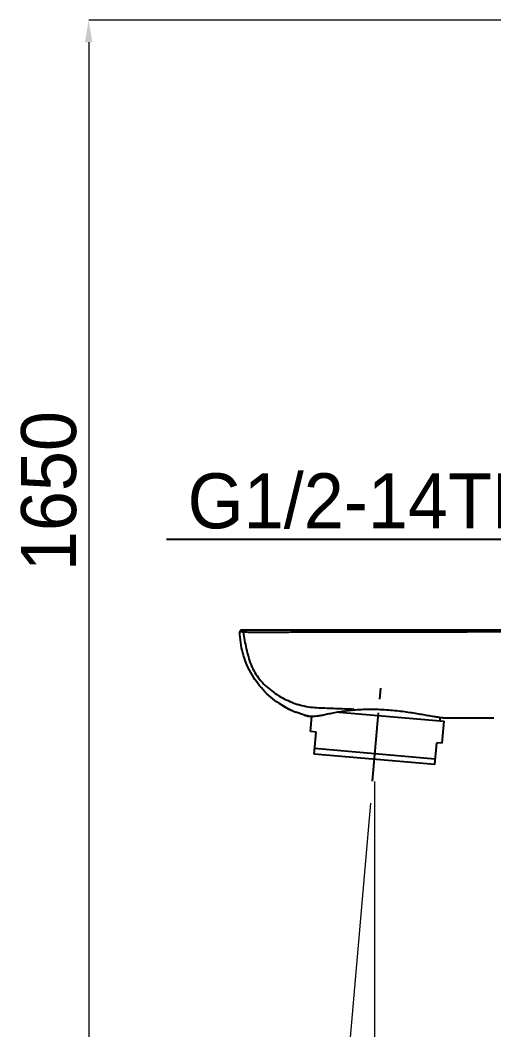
# Model space of a CAD drawing. Extents: x 912 to 2041, y 618 to 1444.
# Drawn here: x 1452.2 to 1538.1, y 744.8 to 928.3 of the extents above; entities that cross this region are included whole.
import ezdxf
from ezdxf import colors
from ezdxf.entities.mleader import LeaderData, LeaderLine
from ezdxf.math import Vec2, Vec3

# ---------------------------------------------------------------- set-up
doc = ezdxf.new("R2010")
doc.units = 0
doc.header["$LTSCALE"] = 10
doc.header["$MEASUREMENT"] = 0
doc.header["$PDMODE"] = 3
doc.header["$PDSIZE"] = -10
doc.linetypes.add('CENTER', pattern=[2, 1.25, -0.25, 0.25, -0.25])
doc.layers.get('0').update_dxf_attribs({"linetype": 'CONTINUOUS'})
doc.layers.get('DEFPOINTS').update_dxf_attribs({"linetype": 'CONTINUOUS'})
doc.layers.add('DEFAULT_1', color=7, linetype='CENTER')
doc.styles.add('Daelim Dimension', font='H2GTRE.TTF')
doc.styles.get("Standard").update_dxf_attribs({"font": 'H2GTRE.TTF'})
doc.dimstyles.new('DEFAULT', dxfattribs={"dimscale": 2, "dimtxt": 2, "dimasz": 2, "dimexe": 0, "dimexo": 2, "dimgap": 1, "dimtad": 1, "dimdec": 1, "dimzin": 9, "dimdsep": 46, "dimtxsty": 'Daelim Dimension', "dimcen": 0.5, "dimclrd": 252, "dimclre": 252, "dimclrt": 3, "dimadec": 1, "dimazin": 0, "dimtfac": 1, "dimtdec": 1, "dimtix": 1, "dimtmove": 0, "dimatfit": 3, "dimfxl": 1, "dimtolj": 1, "dimtzin": 1, "dimlwd": 9, "dimlwe": 9, "dimarcsym": 0})

# ---------------------------------------------------------------- blocks, each defined once
blk = doc.blocks.new('*D2')
at = {"color": 5, "lineweight": 9, "ltscale": 0.5, "transparency": 16777216}
for p, q in [((1516.48, 789.96), (1516.48, 722.41)), ((1729.04, 763.07), (1729.04, 722.41)), ((1725.04, 724.41), (1520.48, 724.41))]:
    blk.add_line(p, q, dxfattribs=at)
at = {"color": 5, "ltscale": 0.5, "transparency": 16777216}
for points in [[(1520.48, 725.07), (1520.48, 723.74), (1516.48, 724.41)], [(1725.04, 725.07), (1725.04, 723.74), (1729.04, 724.41)]]:
    blk.add_solid(points, dxfattribs=at)
at = {"layer": 'DEFPOINTS', "color": 0, "ltscale": 0.5, "transparency": 16777216}
for p in [(1516.48, 793.96), (1729.04, 767.07), (1516.48, 724.41)]:
    blk.add_point(p, dxfattribs=at)
at = {"color": 7, "ltscale": 0.5, "transparency": 16777216, "insert": (1642.33, 736.82), "char_height": 10, "attachment_point": 2, "style": 'Daelim Dimension'}
blk.add_mtext('\\A1;213', dxfattribs=at)
blk = doc.blocks.new('*D7')
at = {"color": 5, "lineweight": 9, "ltscale": 0.5, "transparency": 16777216}
for p, q in [((1516.48, 789.86), (1516.48, 722.41)), ((1515.79, 785.99), (1510.25, 722.68))]:
    blk.add_line(p, q, dxfattribs=at)
blk.add_arc((1516.48, 793.96), 69.55, 268.2955, 270, dxfattribs=at)
at = {"color": 5, "ltscale": 0.5, "transparency": 16777216}
blk.add_solid([(1514.38, 723.78), (1514.45, 725.11), (1510.42, 724.67)], dxfattribs=at)
at = {"layer": 'DEFPOINTS', "color": 0, "ltscale": 0.5, "transparency": 16777216}
for p in [(1517.62, 806.92), (1516.48, 793.96), (1516.48, 793.86), (1516.14, 789.98), (1514.46, 724.44)]:
    blk.add_point(p, dxfattribs=at)
at = {"color": 7, "ltscale": 0.5, "transparency": 16777216, "insert": (1497.02, 734.74), "char_height": 10, "attachment_point": 5, "rotation": 341.8039, "style": 'Daelim Dimension'}
blk.add_mtext('\\A1;5.0°', dxfattribs=at)
blk = doc.blocks.new('_None')

msp = doc.modelspace()

# ---------------------------------------------------------------- linework, layer by layer
at = {"color": 5, "lineweight": 9, "ltscale": 0.5}
for p, q in [((1677.85, 928.28), (1464.61, 928.28)), ((1464.61, 924.28), (1464.61, 742.46))]:
    msp.add_line(p, q, dxfattribs=at)
at = {"color": 9, "linetype": 'Continuous'}
for p, q in [((1492.66, 817.1), (1492.04, 817.13)), ((1492.15, 817.12), (1492.04, 817.13)), ((1492.66, 817.1), (1492.26, 817.12)), ((1527.53, 794), (1505.61, 795.92))]:
    msp.add_line(p, q, dxfattribs=at)
at = {"color": 7, "linetype": 'Continuous'}
for p, q in [((1612.84, 817.44), (1492.34, 817.44)), ((1499.21, 804.09), (1500.43, 803.36)), ((1500.43, 803.36), (1501.79, 802.71)), ((1501.79, 802.71), (1502.21, 802.53)), ((1503.79, 802.01), (1502.21, 802.53)), ((1503.79, 802.01), (1504.45, 801.84)), ((1504.87, 801.75), (1503.79, 802.01)), ((1504.45, 801.84), (1504.87, 801.75)), ((1504.87, 801.75), (1504.87, 801.75)), ((1504.88, 799), (1505.12, 801.74)), ((1510.08, 802.56), (1529.14, 800.89)), ((1528.39, 800.95), (1528.44, 801.54)), ((1528.79, 796.9), (1529.14, 800.89)), ((1532.9, 801.44), (1529.43, 801.44)), ((1538.15, 801.44), (1532.9, 801.44)), ((1505.87, 798.91), (1504.88, 799)), ((1505.53, 794.92), (1505.87, 798.91)), ((1527.44, 793.01), (1527.79, 796.99)), ((1528.79, 796.9), (1527.79, 796.99)), ((1527.44, 793.01), (1505.53, 794.92))]:
    msp.add_line(p, q, dxfattribs=at)
at = {"ltscale": 0.5}
msp.add_line((1516.48, 793.96), (1516.48, 793.86), dxfattribs=at)
at = {"color": 7, "linetype": 'Continuous'}
for centre, radius, start, end in [((1492.34, 817.14), 0.3, 90, 181.1069), ((1508.04, 817.45), 16.02, 236.5094, 239.8282), ((1508.06, 817.48), 16.05, 239.8298, 248.6375), ((1516.15, 763.76), 39.27, 95.5721, 98.9073)]:
    msp.add_arc(centre, radius, start, end, dxfattribs=at)
at = {"color": 9, "linetype": 'Continuous'}
msp.add_arc((1542.85, 1633.06), 830.5, 267.69244, 267.92053, dxfattribs=at)
at = {"color": 7, "linetype": 'Continuous'}
for points, knots in [([(1499.21, 804.09), (1498.13, 804.8), (1496.15, 806.49), (1493.88, 809.65), (1492.43, 813.27), (1492.07, 815.84), (1492.04, 817.13)], [0, 0, 0, 0, 0.249999, 0.500013, 0.75, 1, 1, 1, 1]), ([(1492.66, 817.1), (1492.73, 816.59), (1492.89, 815.58), (1493.2, 814.08), (1493.56, 812.59), (1494.04, 811.13), (1494.71, 809.75), (1495.6, 808.49), (1496.64, 807.37), (1497.81, 806.37), (1499.08, 805.51), (1500.43, 804.77), (1501.61, 804.28), (1502.58, 803.96), (1503.56, 803.67), (1504.82, 803.44), (1506.35, 803.34), (1507.88, 803.3), (1508.9, 803.25), (1509.41, 803.23)], [0, 0, 0, 0, 0.062508, 0.125017, 0.187524, 0.250018, 0.312488, 0.374964, 0.437452, 0.499946, 0.562443, 0.624943, 0.68744, 0.718706, 0.749967, 0.812469, 0.874978, 0.937488, 1, 1, 1, 1]), ([(1510.07, 802.56), (1509.69, 802.5), (1508.97, 802.38), (1507.96, 802.17), (1507.07, 801.97), (1506.32, 801.82), (1505.79, 801.77), (1505.44, 801.75), (1505.24, 801.74), (1505.09, 801.74), (1504.98, 801.74), (1504.91, 801.75), (1504.88, 801.75), (1504.87, 801.75)], [0, 0, 0, 0, 0.217711, 0.414948, 0.588583, 0.734429, 0.849139, 0.894608, 0.932019, 0.961307, 0.982411, 0.995312, 1, 1, 1, 1]), ([(1529.43, 801.44), (1529.43, 801.43), (1529.43, 801.44), (1529.42, 801.44), (1529.4, 801.44), (1529.38, 801.44), (1529.34, 801.44), (1529.28, 801.45), (1529.19, 801.45), (1529.04, 801.47), (1528.84, 801.49), (1528.58, 801.52), (1528.29, 801.56), (1527.95, 801.61), (1527.57, 801.67), (1526.99, 801.77), (1526.17, 801.91), (1525.1, 802.1), (1523.9, 802.3), (1522.6, 802.51), (1521.21, 802.69), (1519.76, 802.85), (1517.76, 803), (1515.28, 803.06), (1513.3, 802.94), (1512.33, 802.85)], [0, 0, 0, 0, 0.000344, 0.000774, 0.001375, 0.00309, 0.005487, 0.008564, 0.012319, 0.02185, 0.03404, 0.048846, 0.066217, 0.086084, 0.10837, 0.132994, 0.188842, 0.252735, 0.323663, 0.400531, 0.482176, 0.567359, 0.654781, 0.8309, 1, 1, 1, 1])]:
    msp.add_open_spline(points, degree=3, knots=knots, dxfattribs=at)
at = {"color": 9, "linetype": 'Continuous'}
for points, knots in [([(1492.66, 817.1), (1492.66, 817.18), (1492.72, 817.36), (1492.9, 817.44), (1492.98, 817.44)], [0, 0, 0, 0, 0.493333, 1, 1, 1, 1]), ([(1572.4, 817.14), (1568.8, 817.14), (1561.61, 817.13), (1550.83, 817.13), (1540.05, 817.12), (1529.27, 817.1), (1520.28, 817.09), (1513.09, 817.07), (1508.6, 817.06), (1505, 817.05), (1502.76, 817.05), (1500.96, 817.05), (1499.23, 817.03), (1497.57, 817.02), (1496.04, 817.02), (1495.07, 817.02), (1494.27, 817.03), (1493.66, 817.04), (1493.25, 817.06), (1492.94, 817.09), (1492.76, 817.09), (1492.66, 817.1)], [0, 0, 0, 0, 0.13523, 0.27046, 0.40569, 0.54092, 0.676149, 0.743764, 0.811379, 0.845186, 0.878993, 0.895896, 0.912703, 0.944316, 0.958267, 0.970443, 0.980545, 0.988319, 0.993395, 0.996206, 1, 1, 1, 1]), ([(1512.71, 803.1), (1512.68, 803.08), (1512.55, 803), (1512.43, 802.91), (1512.33, 802.85)], [0, 0, 0, 0, 0.26199, 1, 1, 1, 1])]:
    msp.add_open_spline(points, degree=3, knots=knots, dxfattribs=at)
at = {"color": 5, "ltscale": 0.5}
msp.add_solid([(1463.92, 924.28), (1465.25, 924.28), (1464.58, 928.28)], dxfattribs=at)
at = {"layer": 'DEFAULT_1', "color": 7, "linetype": 'CENTER'}
msp.add_line((1516.14, 789.98), (1517.62, 806.92), dxfattribs=at)

# ---------------------------------------------------------------- texts
at = {"color": 7, "ltscale": 0.5, "insert": (1457.38, 842.71), "char_height": 10, "attachment_point": 5, "rotation": 90, "style": 'Daelim Dimension'}
msp.add_mtext('\\A1;1650', dxfattribs=at)

# ---------------------------------------------------------------- dimensions: what is measured, and where the dimension line sits
at = {"color": 5, "ltscale": 0.5}
dim = msp.add_angular_dim_2l(base=(1514.46, 724.44), line1=((1516.14, 789.98), (1517.62, 806.92)), line2=((1516.48, 793.96), (1516.48, 793.86)), dimstyle='DEFAULT', override={"dimtxt": 5, "dimexe": 1, "dimdec": 0, "dimblk2": 'None', "dimsah": 1, "dimclrd": 5, "dimclre": 5, "dimclrt": 7}, dxfattribs=at)
dim.commit()
dim.dimension.update_dxf_attribs({"geometry": '*D7', "text_midpoint": (1494.76, 727.89), "dimtype": 162})
dim = msp.add_linear_dim(base=(1516.48, 724.41), p1=(1729.04, 767.07), p2=(1516.48, 793.96), angle=180, dimstyle='DEFAULT', override={"dimtxt": 5, "dimexe": 1, "dimdec": 0, "dimclrd": 5, "dimclre": 5, "dimclrt": 7}, dxfattribs=at)
dim.commit()
dim.dimension.update_dxf_attribs({"geometry": '*D2', "text_midpoint": (1642.33, 724.41), "dimtype": 160})

# ---------------------------------------------------------------- leaders
at = {"ltscale": 0.5}
ml = msp.add_multileader_mtext('Standard', dxfattribs=at)
ml.set_content('G1/2-14TH', color=256)
ml.set_leader_properties(color=5)
ml.build(insert=Vec2(0, 0))
ml.multileader.update_dxf_attribs({"text_left_attachment_type": 6, "text_right_attachment_type": 6, "dogleg_length": 0.36, "arrow_head_size": 5})
ctx = ml.context
ctx.base_point, ctx.char_height, ctx.arrow_head_size, ctx.landing_gap_size, ctx.plane_origin = Vec3(1472.1, 833.94), 10, 5, 0.09, Vec3(1453.15, 780.5)
ctx.left_attachment, ctx.right_attachment, ctx.text_align_type = 6, 6, 2
notes = []
notes.append((ctx, [(1, (1, 1, 0), (1547.71, 833.94), (-1, 0), 0.36, [(0, [(1557.71, 784)], 0, [])])]))
ctx.mtext.insert, ctx.mtext.alignment, ctx.mtext.flow_direction = Vec3(1547.26, 845.94), 3, 5
for ctx, leaders in notes:
    for number, flags, end, landing, length, lines in leaders:
        leader = LeaderData()
        leader.index, (leader.has_last_leader_line, leader.has_dogleg_vector, leader.attachment_direction) = number, flags
        leader.last_leader_point, leader.dogleg_vector, leader.dogleg_length = Vec3(end), Vec3(landing), length
        for number, points, colour, breaks in lines:
            line = LeaderLine()
            line.index, line.vertices, line.color, line.breaks = number, Vec3.list(points), colors.encode_raw_color(colour), breaks
            leader.lines.append(line)
        ctx.leaders.append(leader)

doc.saveas('drawing.dxf')
